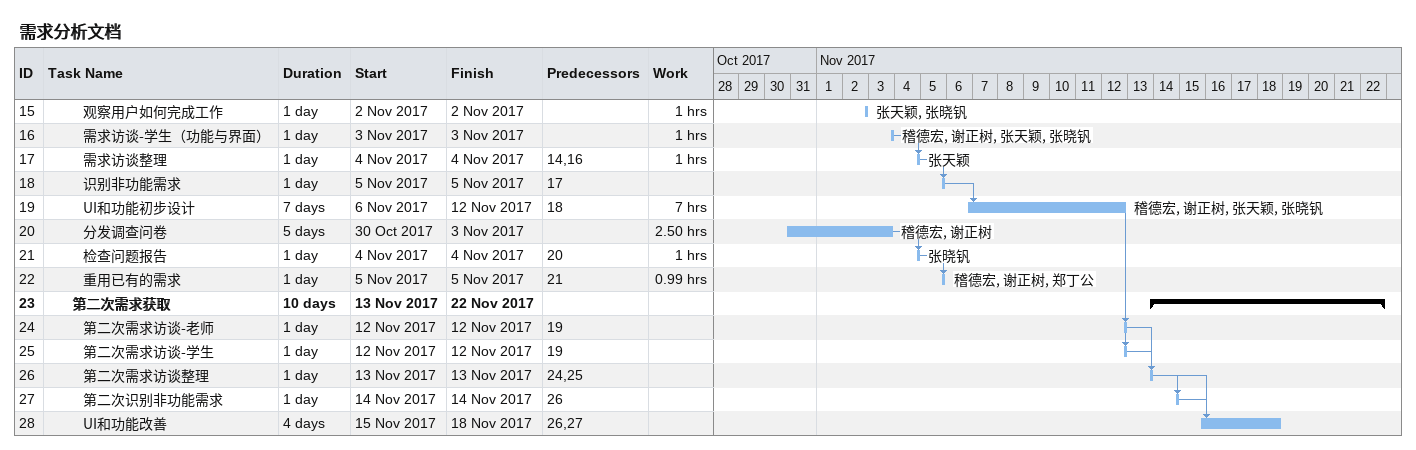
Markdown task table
需求分析文档

| ID | Level | Task | Duration | Start | Finish | Predecessors | Resources | Work (h) |
|---|---|---|---|---|---|---|---|---|
| 15 | 4 | 观察用户如何完成工作 | 1d | 2017-11-02 | 2017-11-02 |  | 张天颖, 张晓钒 | 1 |
| 16 | 4 | 需求访谈-学生（功能与界面） | 1d | 2017-11-03 | 2017-11-03 |  | 稽德宏, 谢正树, 张天颖, 张晓钒 | 1 |
| 17 | 4 | 需求访谈整理 | 1d | 2017-11-04 | 2017-11-04 | 14, 16 | 张天颖 | 1 |
| 18 | 4 | 识别非功能需求 | 1d | 2017-11-05 | 2017-11-05 | 17 |  |  |
| 19 | 4 | UI和功能初步设计 | 7d | 2017-11-06 | 2017-11-12 | 18 | 稽德宏, 谢正树, 张天颖, 张晓钒 | 7 |
| 20 | 4 | 分发调查问卷 | 5d | 2017-10-30 | 2017-11-03 |  | 稽德宏, 谢正树 | 2.50 |
| 21 | 4 | 检查问题报告 | 1d | 2017-11-04 | 2017-11-04 | 20 | 张晓钒 | 1 |
| 22 | 4 | 重用已有的需求 | 1d | 2017-11-05 | 2017-11-05 | 21 | 稽德宏, 谢正树, 郑丁公 | 0.99 |
| 23 | 3 | **第二次需求获取** | 10d | 2017-11-13 | 2017-11-22 |  |  |  |
| 24 | 4 | 第二次需求访谈-老师 | 1d | 2017-11-12 | 2017-11-12 | 19 |  |  |
| 25 | 4 | 第二次需求访谈-学生 | 1d | 2017-11-12 | 2017-11-12 | 19 |  |  |
| 26 | 4 | 第二次需求访谈整理 | 1d | 2017-11-13 | 2017-11-13 | 24, 25 |  |  |
| 27 | 4 | 第二次识别非功能需求 | 1d | 2017-11-14 | 2017-11-14 | 26 |  |  |
| 28 | 4 | UI和功能改善 | 4d | 2017-11-15 | 2017-11-18 | 26, 27 |  |  |
